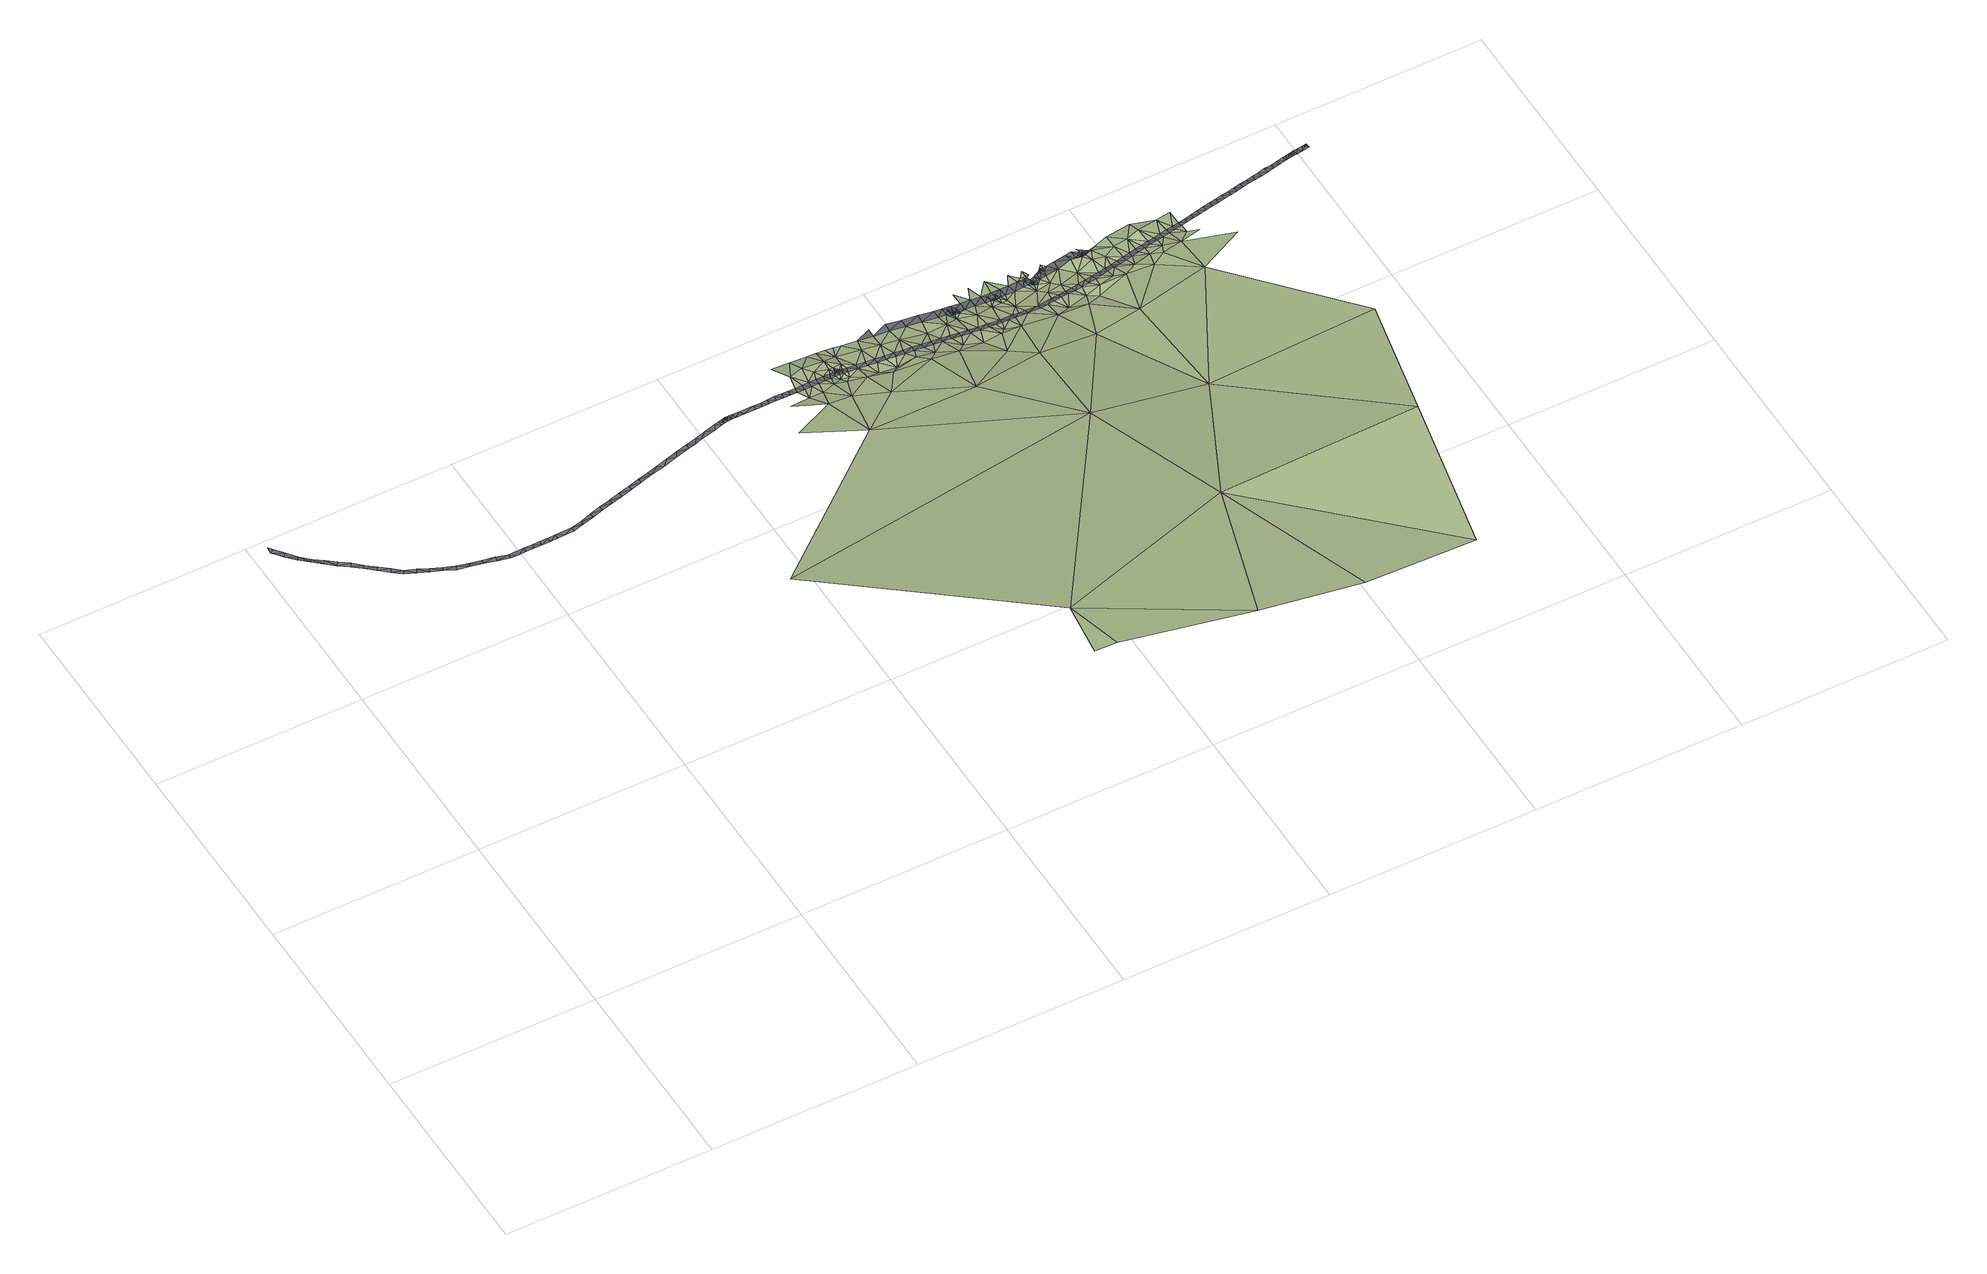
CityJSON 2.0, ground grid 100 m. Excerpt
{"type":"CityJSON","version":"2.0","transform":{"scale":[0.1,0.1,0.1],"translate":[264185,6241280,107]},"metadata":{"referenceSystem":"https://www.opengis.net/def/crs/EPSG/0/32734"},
"CityObjects":{
"terrain1":{"type":"TINRelief","geometry":[{"type":"CompositeSurface","lod":"1","boundaries":[[[0,1,2]],[[1,3,2]],[[4,5,2]],[[4,6,5]],[[6,7,8]],[[9,10,7]],[[11,2,3]],[[12,9,13]],[[6,14,7]],[[7,15,9]],[[16,17,18]],[[13,9,19]],[[15,19,9]],[[17,16,20]],[[15,7,14]],[[21,17,22]],[[17,20,23]],[[24,19,15]],[[6,25,14]],[[17,23,22]],[[26,24,15]],[[15,14,26]],[[27,28,20]],[[20,28,23]],[[26,29,24]],[[27,30,28]],[[26,31,29]],[[14,32,26]],[[33,22,23]],[[28,34,23]],[[30,35,28]],[[36,31,26]],[[37,35,30]],[[26,32,36]],[[38,31,36]],[[34,28,35]],[[23,34,33]],[[32,14,39]],[[2,11,4]],[[35,37,40]],[[36,41,38]],[[25,39,14]],[[35,40,42]],[[36,32,43]],[[42,40,44]],[[45,35,42]],[[46,41,36]],[[35,45,34]],[[47,42,44]],[[47,45,42]],[[46,36,43]],[[44,48,47]],[[25,6,49]],[[48,50,47]],[[47,50,45]],[[43,32,39]],[[51,50,48]],[[52,34,45]],[[43,53,46]],[[52,45,50]],[[33,34,54]],[[50,51,52]],[[52,51,55]],[[56,53,43]],[[39,56,43]],[[34,52,57]],[[54,34,57]],[[58,52,55]],[[39,25,59]],[[57,52,58]],[[60,54,57]],[[39,61,56]],[[62,60,57]],[[39,59,61]],[[56,61,63]],[[64,57,58]],[[57,65,62]],[[6,4,49]],[[58,66,64]],[[63,61,67]],[[65,57,64]],[[3,68,11]],[[61,59,69]],[[25,70,59]],[[71,64,66]],[[69,67,61]],[[72,67,69]],[[65,64,73]],[[25,49,70]],[[71,74,64]],[[59,75,69]],[[74,71,76]],[[77,72,69]],[[73,64,74]],[[74,76,78]],[[59,70,75]],[[69,79,77]],[[79,69,75]],[[74,80,73]],[[81,74,78]],[[81,78,82]],[[83,79,75]],[[84,80,74]],[[70,85,75]],[[86,81,82]],[[84,74,81]],[[85,83,75]],[[49,87,70]],[[81,86,88]],[[85,89,83]],[[70,87,85]],[[89,85,90]],[[91,84,81]],[[92,81,88]],[[93,90,85]],[[87,49,94]],[[93,85,87]],[[91,81,92]],[[49,4,95]],[[92,88,96]],[[96,97,92]],[[93,87,98]],[[91,92,99]],[[49,95,94]],[[100,93,98]],[[101,92,97]],[[87,102,98]],[[101,97,103]],[[100,98,104]],[[101,99,92]],[[102,87,94]],[[11,68,105]],[[101,103,106]],[[104,98,107]],[[108,4,11]],[[107,98,102]],[[99,101,109]],[[101,106,110]],[[111,109,101]],[[112,101,110]],[[107,102,113]],[[102,94,114]],[[111,101,112]],[[114,113,102]],[[115,112,110]],[[112,116,111]],[[116,117,111]],[[112,118,116]],[[119,95,4]],[[120,117,116]],[[116,121,120]],[[122,94,95]],[[121,116,118]],[[118,112,123]],[[113,114,124]],[[125,120,121]],[[126,121,118]],[[121,126,125]],[[112,115,127]],[[126,118,128]],[[125,126,129]],[[114,94,122]],[[126,128,129]],[[128,118,123]],[[130,129,128]],[[123,112,127]],[[130,128,123]],[[127,115,131]],[[132,130,123]],[[124,114,133]],[[132,123,134]],[[135,124,133]],[[123,127,134]],[[114,122,133]],[[127,131,136]],[[137,135,133]],[[138,134,127]],[[137,133,139]],[[139,133,122]],[[119,4,108]],[[136,140,127]],[[141,142,143]],[[138,127,140]],[[144,122,95]],[[145,139,122]],[[146,140,136]],[[138,140,147]],[[148,145,122]],[[149,141,150]],[[151,147,140]],[[95,119,144]],[[152,151,140]],[[146,153,140]],[[152,140,154]],[[153,146,155]],[[156,151,152]],[[154,140,153]],[[148,122,144]],[[154,157,152]],[[157,156,152]],[[156,157,158]],[[153,155,159]],[[160,157,154]],[[108,11,161]],[[157,160,158]],[[11,105,161]],[[150,162,163]],[[158,160,164]],[[160,154,165]],[[154,153,165]],[[164,160,165]],[[166,153,159]],[[167,164,165]],[[163,162,168]],[[153,169,165]],[[148,144,170]],[[169,167,165]],[[168,171,163]],[[172,170,144]],[[153,166,173]],[[153,173,169]],[[174,172,144]],[[144,119,175]],[[176,166,177]],[[172,174,178]],[[179,169,173]],[[171,180,181]],[[173,166,176]],[[174,144,175]],[[182,119,108]],[[179,173,183]],[[174,184,178]],[[185,181,180]],[[177,186,176]],[[187,183,173]],[[180,188,185]],[[187,189,183]],[[190,187,173]],[[189,191,192]],[[189,187,191]],[[193,184,174]],[[192,191,194]],[[187,195,191]],[[196,194,191]],[[196,191,197]],[[195,197,191]],[[198,194,196]],[[185,188,199]],[[196,197,200]],[[200,198,196]],[[201,197,195]],[[201,200,197]],[[175,119,182]],[[187,190,195]],[[202,198,200]],[[201,202,200]],[[173,176,203]],[[176,186,204]],[[195,205,201]],[[202,201,205]],[[199,206,185]],[[190,205,195]],[[207,199,188]],[[173,203,190]],[[205,190,208]],[[207,209,199]],[[199,209,206]],[[210,174,175]],[[211,208,190]],[[193,174,210]],[[204,212,176]],[[203,176,212]],[[211,190,203]],[[211,203,213]],[[212,204,214]],[[215,193,210]],[[216,210,175]],[[217,218,219]],[[214,220,212]],[[219,221,217]],[[216,175,182]],[[222,221,219]],[[222,223,221]],[[224,215,210]],[[225,203,212]],[[226,223,222]],[[226,227,223]],[[213,203,225]],[[226,228,227]],[[228,229,227]],[[228,230,229]],[[210,231,224]],[[231,210,216]],[[232,212,220]],[[225,212,232]],[[224,231,233]],[[232,220,234]],[[235,233,231]],[[236,216,182]],[[232,234,237]],[[108,238,182]],[[216,236,231]],[[239,225,232]],[[231,240,235]],[[241,232,237]],[[235,240,242]],[[232,243,239]],[[231,236,240]],[[241,244,232]],[[244,243,232]],[[242,240,245]],[[239,243,246]],[[247,244,241]],[[248,246,243]],[[240,249,245]],[[236,182,250]],[[236,249,240]],[[243,251,248]],[[252,243,244]],[[251,243,252]],[[251,253,248]],[[254,251,252]],[[247,255,244]],[[251,254,253]],[[244,256,252]],[[253,254,257]],[[252,258,254]],[[254,258,257]],[[108,161,259]],[[255,247,260]],[[252,256,258]],[[258,261,257]],[[256,244,255]],[[236,262,249]],[[256,261,258]],[[261,256,263]],[[255,260,264]],[[262,265,249]],[[256,266,263]],[[262,236,250]],[[256,255,267]],[[268,255,264]],[[250,182,238]],[[262,269,265]],[[256,267,266]],[[268,267,255]],[[259,238,108]],[[270,269,262]],[[267,268,271]],[[272,266,267]],[[270,262,273]],[[262,250,273]],[[271,274,267]],[[267,274,272]],[[275,270,273]],[[276,274,271]],[[273,250,277]],[[275,273,278]],[[279,274,276]],[[250,238,277]],[[280,272,274]],[[281,278,273]],[[282,274,279]],[[277,281,273]],[[281,283,278]],[[274,282,284]],[[274,284,280]],[[281,285,283]],[[238,286,277]],[[287,284,282]],[[277,286,281]],[[288,285,281]],[[284,287,289]],[[288,281,286]],[[280,284,290]],[[289,290,284]],[[288,286,291]],[[290,289,292]],[[291,286,293]],[[294,286,238]],[[295,290,292]],[[291,293,296]],[[286,297,293]],[[298,290,295]],[[293,299,296]],[[298,295,300]]]}]},
"road1":{"type":"Road","attributes":{"highway":"primary","name":"Philip Kgosana Drive","surface":"asphalt","lanes":2,"width":4.4,"oneway":"yes"},"geometry":[{"type":"MultiSurface","lod":"1","boundaries":[[[301,302,303]],[[301,303,304]],[[304,305,306]],[[307,308,309]],[[310,311,312]],[[312,313,314]],[[315,316,317]],[[318,319,320]],[[308,307,321]],[[322,320,323]],[[324,325,326]],[[327,328,329]],[[330,331,332]],[[333,334,335]],[[336,337,338]],[[337,339,338]],[[339,340,338]],[[341,342,343]],[[342,344,345]],[[30,29,31]],[[97,90,93]],[[46,346,41]],[[139,145,146]],[[233,234,224]],[[148,159,155]],[[347,348,349]],[[177,178,184]],[[350,351,352]],[[353,354,355]],[[356,357,358]],[[359,360,361]],[[362,363,364]],[[361,365,366]],[[362,367,368]],[[291,292,289]],[[264,260,265]],[[356,369,370]],[[357,348,347]],[[371,362,360]],[[368,372,360]],[[371,360,359]],[[373,363,374]],[[373,375,363]],[[363,362,374]],[[360,372,365]],[[361,360,365]],[[371,376,362]],[[360,362,368]],[[339,377,340]],[[378,333,379]],[[53,56,55]],[[48,44,380]],[[354,353,381]],[[382,383,384]],[[385,386,387]],[[388,389,390]],[[358,391,369]],[[392,380,44]],[[393,394,395]],[[396,397,391]],[[398,381,399]],[[347,358,357]],[[396,391,349]],[[400,401,355]],[[391,347,349]],[[358,347,391]],[[348,402,349]],[[400,396,402]],[[349,402,396]],[[403,404,405]],[[327,406,328]],[[166,148,170]],[[377,407,378]],[[100,106,103]],[[18,12,13]],[[369,391,408]],[[369,356,358]],[[409,410,411]],[[408,375,412]],[[412,370,369]],[[341,413,414]],[[341,344,342]],[[409,411,338]],[[345,344,415]],[[416,336,411]],[[410,345,415]],[[411,336,338]],[[411,410,416]],[[409,338,340]],[[374,362,376]],[[364,367,362]],[[300,299,417]],[[353,355,401]],[[418,419,420]],[[419,421,420]],[[422,330,423]],[[377,378,340]],[[424,425,332]],[[425,426,418]],[[427,421,428]],[[29,30,27]],[[429,430,431]],[[115,107,113]],[[67,76,71]],[[427,428,432]],[[38,41,392]],[[24,27,20]],[[82,77,79]],[[56,66,58]],[[432,428,335]],[[31,38,37]],[[63,71,66]],[[56,58,55]],[[44,40,392]],[[333,378,407]],[[379,340,378]],[[40,37,38]],[[41,380,392]],[[380,346,48]],[[346,51,48]],[[53,51,46]],[[375,373,412]],[[408,412,369]],[[391,397,408]],[[432,335,334]],[[334,333,407]],[[415,416,410]],[[410,409,379]],[[340,379,409]],[[30,31,37]],[[241,245,247]],[[40,38,392]],[[51,53,55]],[[46,51,346]],[[41,346,380]],[[177,166,172]],[[136,131,135]],[[400,355,396]],[[355,397,396]],[[215,224,220]],[[433,434,435]],[[265,269,264]],[[306,305,436]],[[304,303,305]],[[306,436,437]],[[321,438,439]],[[315,440,438]],[[441,323,442]],[[443,319,316]],[[324,441,444]],[[445,446,447]],[[270,275,271]],[[448,449,450]],[[451,389,452]],[[387,386,388]],[[453,385,454]],[[399,454,398]],[[354,381,398]],[[455,456,457]],[[422,423,458]],[[395,394,414]],[[459,393,460]],[[332,331,424]],[[330,422,331]],[[418,426,419]],[[426,425,424]],[[12,18,429]],[[16,13,19]],[[83,88,86]],[[20,19,24]],[[29,27,24]],[[86,79,83]],[[72,78,76]],[[71,63,67]],[[66,56,63]],[[437,311,461]],[[313,435,314]],[[462,463,309]],[[316,315,464]],[[440,315,317]],[[438,440,439]],[[308,321,439]],[[320,322,318]],[[323,441,322]],[[316,464,443]],[[320,319,443]],[[465,447,466]],[[329,446,467]],[[444,325,324]],[[468,326,465]],[[145,155,146]],[[148,166,159]],[[135,137,136]],[[139,136,137]],[[237,233,235]],[[215,214,204]],[[172,178,177]],[[186,184,193]],[[291,296,292]],[[282,285,287]],[[449,383,469]],[[470,384,471]],[[452,350,472]],[[473,351,448]],[[389,451,390]],[[387,388,390]],[[454,399,453]],[[386,385,453]],[[406,456,474]],[[475,457,476]],[[458,405,477]],[[478,403,479]],[[341,343,413]],[[395,414,413]],[[460,430,459]],[[394,393,459]],[[430,460,431]],[[12,429,431]],[[19,20,16]],[[18,13,16]],[[131,113,124]],[[104,110,106]],[[103,93,100]],[[89,96,88]],[[78,72,77]],[[76,67,72]],[[77,82,78]],[[79,86,82]],[[311,310,461]],[[306,437,461]],[[314,480,312]],[[310,312,480]],[[463,462,434]],[[309,308,462]],[[434,433,463]],[[435,313,433]],[[446,329,328]],[[446,445,467]],[[447,465,445]],[[441,442,444]],[[465,466,468]],[[324,326,468]],[[148,155,145]],[[131,124,135]],[[136,139,146]],[[224,234,220]],[[233,237,234]],[[204,193,215]],[[215,220,214]],[[166,170,172]],[[193,204,186]],[[177,184,186]],[[269,270,268]],[[276,275,278]],[[260,247,249]],[[242,241,237]],[[296,299,295]],[[481,417,482]],[[289,287,288]],[[283,282,279]],[[383,382,469]],[[450,449,469]],[[471,482,470]],[[382,384,470]],[[350,352,472]],[[451,452,472]],[[448,450,473]],[[352,351,473]],[[456,455,474]],[[328,406,474]],[[476,479,475]],[[455,457,475]],[[405,404,477]],[[422,458,477]],[[479,476,478]],[[404,403,478]],[[110,104,107]],[[106,100,104]],[[107,115,110]],[[113,131,115]],[[96,89,90]],[[88,83,89]],[[90,97,96]],[[93,103,97]],[[270,271,268]],[[264,269,268]],[[278,279,276]],[[271,275,276]],[[247,245,249]],[[265,260,249]],[[237,235,242]],[[245,241,242]],[[299,300,295]],[[292,296,295]],[[482,471,481]],[[300,417,481]],[[287,285,288]],[[291,289,288]],[[279,278,283]],[[285,282,283]],[[421,427,420]]]}]},
"road2":{"type":"Road","attributes":{"highway":"primary","name":"Philip Kgosana Drive","surface":"asphalt","lanes":2,"width":4.4,"oneway":"yes"},"geometry":[{"type":"MultiSurface","lod":"1","boundaries":[[[80,483,73]],[[484,80,84]],[[84,485,484]],[[485,84,91]],[[91,486,485]],[[486,91,99]],[[99,487,486]],[[487,99,109]],[[488,487,109]],[[488,109,111]],[[111,489,488]],[[111,117,489]],[[120,490,117]],[[117,490,489]],[[490,120,491]],[[120,125,491]],[[489,490,492]],[[489,493,488]],[[492,490,491]],[[491,125,494]],[[491,494,492]],[[125,129,494]],[[495,494,129]],[[493,489,492]],[[492,494,495]],[[495,129,130]],[[495,496,492]],[[496,495,130]],[[493,492,496]],[[132,496,130]],[[134,496,132]],[[143,493,496]],[[134,143,496]],[[134,141,143]],[[134,138,141]],[[138,150,141]],[[150,138,147]],[[497,150,147]],[[497,147,151]],[[498,497,151]],[[162,150,497]],[[498,151,156]],[[499,497,498]],[[500,498,156]],[[156,158,500]],[[499,498,500]],[[162,497,499]],[[158,501,500]],[[500,501,499]],[[158,164,501]],[[164,499,501]],[[168,162,499]],[[499,164,168]],[[164,167,168]],[[167,171,168]],[[167,169,171]],[[169,180,171]],[[169,179,180]],[[179,502,180]],[[179,183,502]],[[188,180,502]],[[503,502,183]],[[183,189,503]],[[503,504,502]],[[189,192,505]],[[503,189,505]],[[188,502,506]],[[502,504,506]],[[192,194,505]],[[505,507,503]],[[194,508,505]],[[508,194,198]],[[508,507,505]],[[509,508,198]],[[508,509,507]],[[507,510,503]],[[202,509,198]],[[511,507,509]],[[202,511,509]],[[503,510,504]],[[510,507,511]],[[205,511,202]],[[205,510,511]],[[510,205,208]],[[512,504,510]],[[512,510,208]],[[512,208,211]],[[211,513,512]],[[513,211,514]],[[211,213,514]],[[513,514,515]],[[514,516,515]],[[516,514,517]],[[516,517,218]],[[514,213,518]],[[218,517,219]],[[517,222,219]],[[518,517,514]],[[226,222,517]],[[226,517,518]],[[226,518,228]],[[225,518,213]],[[230,228,518]],[[225,230,518]],[[230,225,519]],[[519,225,239]],[[520,519,239]],[[520,239,246]],[[521,520,246]],[[246,522,521]],[[248,522,246]],[[523,521,522]],[[522,248,524]],[[524,523,522]],[[248,253,524]],[[525,524,253]],[[523,524,526]],[[524,525,526]],[[253,257,525]],[[525,257,527]],[[525,527,526]],[[257,261,527]],[[261,526,527]],[[526,263,528]],[[261,263,526]]]}]}
},
"vertices":[
[2458,58,816],[2568,61,809],[2508,356,780],[3224,12,707],[3322,1624,384],[1712,1346,460],[2522,2099,259],[2486,2388,171],[2282,2282,197],[2450,2492,128],[2348,2465,155],[3494,805,560],[2432,2558,113],[2466,2559,112],[2595,2381,169],[2519,2493,126],[2466,2581,116],[2448,2650,114],[2432,2580,117],[2501,2560,112],[2500,2582,115],[2420,2764,69],[2506,2762,65],[2516,2672,111],[2535,2560,112],[2738,2295,199],[2584,2516,123],[2534,2582,115],[2551,2632,108],[2569,2561,111],[2569,2583,114],[2597,2561,110],[2643,2508,115],[2591,2761,60],[2620,2665,105],[2611,2609,112],[2628,2534,110],[2603,2584,112],[2617,2562,110],[2715,2461,149],[2620,2584,112],[2637,2562,110],[2628,2589,112],[2665,2530,109],[2637,2584,112],[2632,2609,112],[2657,2561,109],[2638,2590,112],[2639,2584,112],[3042,2106,247],[2650,2589,110],[2661,2583,110],[2672,2614,110],[2677,2559,109],[2634,2760,60],[2683,2581,110],[2725,2556,108],[2688,2689,76],[2726,2578,109],[2826,2437,144],[2677,2759,57],[2786,2489,109],[2714,2755,56],[2768,2553,107],[2798,2659,87],[2751,2751,54],[2770,2575,107],[2812,2549,106],[3740,4,616],[2873,2483,104],[3000,2417,152],[2813,2571,106],[2856,2546,104],[2825,2743,53],[2885,2650,83],[2960,2473,131],[2857,2568,104],[2899,2543,103],[2901,2565,103],[2943,2540,100],[2899,2735,50],[2972,2642,74],[2944,2562,100],[2986,2536,100],[2973,2727,50],[3047,2467,121],[2988,2558,100],[3130,2408,140],[3031,2555,98],[3030,2533,98],[3074,2530,96],[3047,2719,46],[3102,2630,57],[3117,2527,96],[3298,2290,161],[3392,2177,206],[3075,2552,96],[3118,2549,94],[3178,2457,108],[3121,2710,44],[3161,2524,94],[3189,2618,80],[3264,2433,99],[3162,2546,91],[3204,2520,92],[4328,88,495],[3206,2542,89],[3248,2517,90],[3878,1586,307],[3195,2702,41],[3249,2539,85],[3232,2698,41],[3258,2653,45],[3292,2514,87],[3349,2427,116],[3293,2536,83],[3254,2682,39],[3250,2696,39],[3265,2682,39],[3672,2187,167],[3260,2695,39],[3264,2692,39],[3442,2426,114],[3285,2675,45],[3335,2511,87],[3269,2694,39],[3269,2692,39],[3334,2613,65],[3276,2691,39],[3270,2694,39],[3282,2693,39],[3336,2533,83],[3294,2692,37],[3381,2464,90],[3318,2691,37],[3366,2510,85],[3397,2532,78],[3397,2510,83],[3366,2688,35],[3428,2509,83],[3424,2648,37],[3369,2732,30],[3329,2807,14],[3321,2735,32],[3615,2412,105],[3459,2509,81],[3459,2531,75],[3414,2685,33],[3521,2508,79],[3402,2808,13],[3416,2728,28],[3439,2683,33],[3450,2675,35],[3506,2589,52],[3473,2647,35],[3489,2530,75],[3463,2681,31],[3464,2674,35],[3465,2681,31],[3520,2530,73],[3477,2675,35],[4472,847,538],[3464,2725,31],[3481,2812,13],[3488,2683,31],[3502,2650,33],[3581,2529,71],[3511,2684,29],[3508,2728,25],[3558,2686,27],[3583,2507,77],[3552,2730,23],[3619,2512,75],[3639,2639,30],[3684,2446,80],[3757,2403,105],[3664,2592,50],[3653,2539,68],[3655,2517,73],[3604,2689,26],[3597,2732,22],[3583,2789,16],[3901,2221,169],[3627,2690,26],[3691,2522,73],[3618,2743,22],[3689,2544,68],[3649,2678,24],[3641,2735,22],[3638,2691,26],[3662,2672,29],[3646,2687,24],[3644,2691,24],[3727,2527,71],[3647,2691,24],[3652,2683,24],[3648,2690,24],[3649,2687,24],[3650,2691,24],[3642,2744,20],[3650,2690,24],[3652,2688,24],[3652,2691,24],[3710,2652,29],[3725,2549,66],[3660,2693,24],[3646,2781,15],[3644,2735,20],[3669,2694,24],[3659,2746,20],[3789,2481,69],[3685,2697,24],[3735,2603,50],[3718,2702,23],[3761,2554,64],[3764,2533,64],[3832,2443,81],[3711,2747,19],[3710,2746,19],[3712,2746,19],[3796,2560,64],[3713,2749,19],[3715,2747,19],[3715,2752,19],[3800,2538,64],[3784,2714,22],[3720,2747,19],[3720,2758,19],[3730,2749,19],[3731,2771,19],[3749,2752,19],[3862,2492,85],[3839,2645,30],[3836,2543,64],[3832,2565,64],[3872,2548,66],[3979,2475,109],[3868,2570,66],[4270,2315,146],[3851,2725,34],[3935,2509,88],[3902,2578,62],[3907,2556,65],[3898,2707,40],[3920,2659,58],[3941,2564,65],[3884,2730,19],[3937,2585,62],[3900,2733,19],[3975,2572,64],[4117,2478,93],[3909,2730,19],[3917,2712,40],[3917,2736,19],[3918,2732,19],[3976,2650,57],[3947,2718,46],[3918,2736,19],[3927,2734,19],[4677,1576,360],[3971,2593,60],[3935,2740,19],[4043,2513,99],[3951,2744,20],[4005,2601,59],[4010,2579,59],[3983,2751,20],[4040,2688,49],[4040,2609,59],[4044,2587,57],[4078,2595,57],[4074,2617,57],[4048,2767,30],[4141,2556,73],[4110,2695,51],[4113,2603,55],[4108,2625,55],[4185,2522,90],[4147,2611,54],[4143,2633,52],[4177,2797,12],[4210,2572,75],[4177,2640,52],[4181,2619,54],[4177,2719,49],[4216,2627,54],[4288,2546,80],[4211,2648,50],[4250,2635,48],[4246,2656,48],[4276,2742,39],[4284,2642,48],[4280,2664,48],[4347,2603,59],[4508,2453,110],[4314,2672,45],[4319,2650,45],[4391,2569,79],[4349,2754,37],[4353,2658,43],[4349,2680,41],
[19,2799,186],[4,2815,186],[2,2784,186],[57,2756,182],[41,2740,182],[96,2713,178],[441,2419,165],[452,2439,161],[396,2454,166],[185,2644,174],[171,2627,176],[216,2593,171],[261,2558,173],[274,2576,173],[600,2358,158],[659,2359,154],[607,2379,154],[773,2336,149],[716,2347,151],[769,2314,153],[494,2399,161],[831,2324,151],[828,2302,151],[966,2315,144],[965,2293,144],[1005,2294,143],[1202,2302,138],[1199,2324,138],[1163,2300,139],[1697,2464,130],[1718,2447,130],[1752,2480,130],[2071,2547,123],[2056,2566,123],[2051,2541,123],[2089,2574,121],[2088,2574,123],[2089,2571,123],[2086,2574,123],[2086,2569,123],[2226,2577,118],[2170,2554,119],[2227,2555,118],[2158,2575,119],[2130,2553,121],[2650,2579,110],[4967,2819,13],[4966,2821,13],[4962,2818,13],[4623,2742,31],[4589,2735,33],[4628,2721,31],[4898,2805,16],[4902,2784,16],[4937,2792,16],[4973,2822,13],[4967,2821,13],[4970,2820,13],[5054,2838,8],[5056,2837,8],[5057,2839,8],[5053,2830,8],[5022,2809,10],[5061,2817,8],[5058,2837,8],[5058,2839,8],[5060,2829,8],[5059,2834,8],[4975,2817,13],[4978,2823,13],[5052,2837,8],[5059,2836,8],[5012,2830,10],[5035,2834,10],[4997,2804,10],[5046,2836,8],[2084,2573,123],[2078,2568,123],[2090,2552,121],[2638,2579,112],[4863,2797,18],[4490,2690,38],[4486,2711,38],[4451,2703,38],[4799,2760,20],[4760,2774,23],[4765,2752,23],[4726,2766,26],[4692,2758,29],[4731,2745,26],[4972,2811,13],[2629,2580,112],[2329,2557,116],[2295,2578,120],[2295,2556,116],[4958,2806,13],[4971,2800,13],[4868,2776,18],[4829,2790,21],[4949,2817,13],[4932,2813,16],[4958,2819,13],[1475,2402,135],[1535,2396,134],[1531,2417,134],[1257,2317,138],[2070,2569,123],[4984,2802,13],[2093,2562,121],[2110,2553,121],[2098,2571,121],[4990,2825,13],[2261,2555,117],[2261,2577,117],[2124,2575,121],[2107,2574,121],[4387,2666,43],[1863,2511,128],[1900,2498,126],[1918,2526,126],[1936,2509,126],[1646,2427,137],[1641,2448,132],[1791,2468,131],[1807,2495,129],[1863,2488,128],[1973,2542,126],[2013,2530,124],[2397,2580,117],[2363,2579,118],[2398,2558,113],[2029,2558,124],[306,2523,171],[363,2507,167],[319,2541,169],[81,2697,183],[126,2662,179],[547,2379,157],[504,2419,161],[556,2399,157],[888,2312,146],[886,2290,149],[711,2326,156],[926,2291,146],[1084,2297,141],[1121,2321,140],[1082,2319,141],[4554,2727,33],[4520,2719,36],[4559,2705,33],[4696,2737,26],[4657,2750,29],[4795,2782,21],[4834,2768,20],[1309,2355,138],[1313,2333,138],[1368,2349,138],[1586,2433,133],[2329,2579,120],[2364,2557,114],[140,2678,171],[408,2473,166],[351,2489,167],[653,2338,154],[1044,2296,141],[1043,2318,141],[1123,2299,140],[1005,2316,143],[4525,2697,36],[4456,2682,38],[4417,2695,40],[4662,2729,29],[4593,2713,31],[1254,2339,134],[1365,2370,138],[1424,2364,137],[1590,2411,134],[1479,2380,135],[1420,2386,134],[229,2610,171],[4383,2687,41],[4422,2674,42],
[2903,2779,45],[2977,2771,48],[3051,2762,43],[3125,2754,41],[3199,2746,36],[3236,2742,36],[3250,2725,39],[3259,2705,39],[3264,2697,39],[3267,2710,39],[3273,2738,34],[3269,2697,39],[3276,2696,39],[3286,2710,39],[3436,2710,33],[3451,2687,31],[3472,2707,31],[3464,2688,31],[3477,2687,31],[3619,2722,26],[3642,2701,24],[3649,2713,24],[3646,2694,24],[3644,2725,24],[3649,2696,24],[3648,2692,24],[3650,2692,24],[3653,2704,24],[3652,2695,24],[3673,2724,24],[3691,2735,20],[3709,2731,19],[3701,2740,19],[3705,2743,19],[3714,2743,19],[3727,2733,19],[3789,2759,19],[3849,2769,19],[3879,2774,19],[3897,2748,19],[3908,2758,19],[3908,2738,19],[3917,2740,19],[3919,2753,19],[3926,2741,19],[3909,2779,15]
]}
